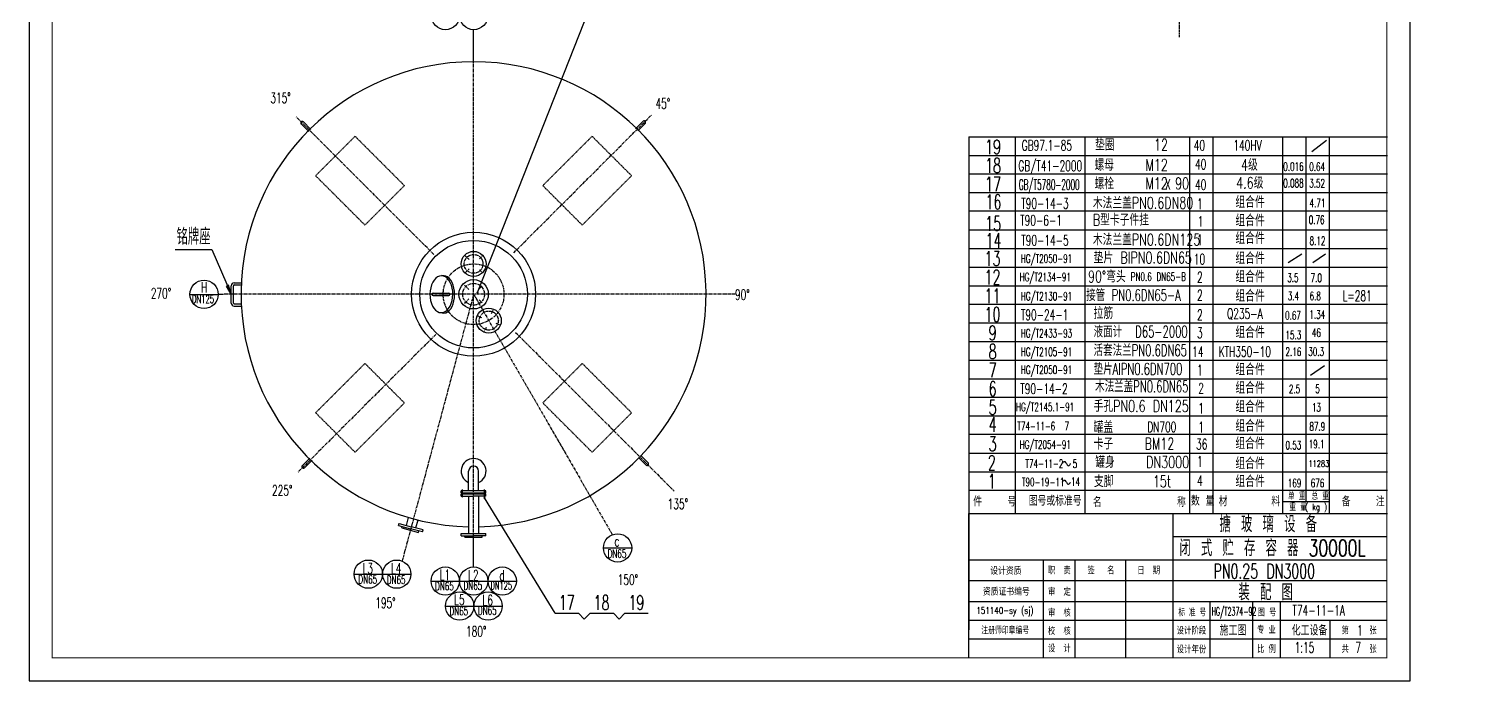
# Model space of a CAD drawing. Extents: x -1 to 624, y -221 to 620.
# Drawn here: x -1 to 624, y -221 to 59 of the extents above; entities that cross this region are included whole.
import ezdxf

# ---------------------------------------------------------------- set-up
doc = ezdxf.new("R2010")
doc.units = 0
doc.header["$MEASUREMENT"] = 0
doc.linetypes.add('CENTER', pattern=[2, 1.25, -0.25, 0.25, -0.25])
doc.linetypes.add('HIDDEN', pattern=[0.375, 0.25, -0.125])
doc.layers.get('0').update_dxf_attribs({"linetype": 'CONTINUOUS'})
for name, color, linetype in [('1', 1, 'CONTINUOUS'), ('2', 7, 'CENTER'), ('3', 7, 'HIDDEN'), ('5', 7, 'CONTINUOUS'), ('K1', 4, 'CONTINUOUS')]:
    doc.layers.add(name, color=color, linetype=linetype)
doc.styles.add('HZ', font='txt', dxfattribs={"width": 0.5, "bigfont": 'hzfs'})
doc.styles.add('ST', font='', dxfattribs={"width": 0.75})
doc.styles.get("Standard").update_dxf_attribs({"font": 'txt.shx', "width": 0.75, "bigfont": 'hztxt.shx'})
doc.styles.get('ST').set_extended_font_data('SimSun')
doc.dimstyles.get("Standard").update_dxf_attribs({"dimtxt": 0.18, "dimasz": 0.18, "dimexe": 0.18, "dimexo": 0.0625, "dimgap": 0.09, "dimtad": 0, "dimtih": 1, "dimtoh": 1, "dimdec": 4, "dimzin": 0, "dimdsep": 46, "dimtxsty": 'Standard', "dimcen": 0.09, "dimadec": 0, "dimazin": 0, "dimtfac": 1, "dimtdec": 4, "dimtofl": 0, "dimtmove": 0, "dimatfit": 3, "dimfxl": 1, "dimtolj": 1, "dimtzin": 0, "dimarcsym": 0})

# ---------------------------------------------------------------- blocks, each defined once
blk = doc.blocks.new('*D2')
at = {"layer": '1'}
for p, q in [((-445.261563, -42.426278), (-445.946356, -42.320918)), ((-444.493062, -42.788406), (-445.261563, -42.426278)), ((-443.771994, -43.379715), (-444.493062, -42.788406)), ((-443.120268, -44.182237), (-443.771994, -43.379715)), ((-442.557687, -45.17159), (-443.120268, -44.182237)), ((-442.101343, -46.317711), (-442.557687, -45.17159)), ((-441.765104, -47.585776), (-442.101343, -46.317711)), ((-441.559185, -48.937257), (-441.765104, -47.585776)), ((-441.489843, -50.331088), (-441.559185, -48.937257)), ((-443.120268, -56.479939), (-442.557687, -55.490586)), ((-442.557687, -55.490586), (-442.101343, -54.344465)), ((-442.101343, -54.344465), (-441.765104, -53.0764)), ((-441.765104, -53.0764), (-441.559185, -51.724919)), ((-441.559185, -51.724919), (-441.489843, -50.331088)), ((-446.846729, -58.235898), (-446.054146, -58.357843)), ((-446.054146, -58.357843), (-445.261563, -58.235898)), ((-445.261563, -58.235898), (-444.493062, -57.87377)), ((-444.493062, -57.87377), (-443.771994, -57.282461)), ((-443.771994, -57.282461), (-443.120268, -56.479939))]:
    blk.add_line(p, q, dxfattribs=at)
blk = doc.blocks.new('*D74')
at = {"layer": '1'}
for p, q in [((-357.44694, 500.938045), (-357.072042, 500.563148)), ((-357.44694, 500.78452), (-357.334079, 500.897381)), ((-357.44694, 500.595958), (-357.214536, 500.828362)), ((-357.44694, 500.407396), (-357.094993, 500.759344)), ((-357.44694, 500.749484), (-357.191586, 500.494129)), ((-357.44694, 500.560922), (-357.311129, 500.425111)), ((-357.44694, 500.37236), (-357.430672, 500.356093)), ((-357.144406, 500.521368), (-356.975449, 500.690325)), ((-357.058754, 500.738422), (-356.952499, 500.632166))]:
    blk.add_line(p, q, dxfattribs=at)
blk = doc.blocks.new('*D91')
at = {"layer": '5'}
for p, q in [((-182.567508, -138.622638), (-182.56515, -138.61843)), ((-182.56515, -138.61843), (-182.548646, -138.588968)), ((-182.548646, -138.588968), (-182.503849, -138.509001)), ((-182.503849, -138.509001), (-182.416614, -138.353275)), ((-182.416614, -138.353275), (-182.275872, -138.117932)), ((-182.275872, -138.117932), (-182.082871, -137.884694)), ((-182.082871, -137.884694), (-181.841936, -137.756676)), ((-181.841936, -137.756676), (-181.557394, -137.836994)), ((-181.557394, -137.836994), (-181.235771, -138.185273)), ((-181.235771, -138.185273), (-180.892402, -138.687173)), ((-180.892402, -138.687173), (-180.544824, -139.184865)), ((-180.544824, -139.184865), (-180.210575, -139.520518)), ((-180.210575, -139.520518), (-179.90569, -139.580493)), ((-179.90569, -139.580493), (-179.640203, -139.427924)), ((-179.640203, -139.427924), (-179.422651, -139.170134)), ((-179.422651, -139.170134), (-179.261567, -138.914449)), ((-179.261567, -138.914449), (-179.161354, -138.745746)), ((-179.161354, -138.745746), (-179.088226, -138.622638)), ((-179.109894, -138.659115), (-179.090934, -138.627198))]:
    blk.add_line(p, q, dxfattribs=at)
blk = doc.blocks.new('*D115')
for p, q in [((-561.665009, -31.057008), (-545.848129, -31.057008)), ((-545.848129, -31.057008), (-537.550749, -50.244699)), ((-538.670749, -46.404699), (-539.581518, -46.798545)), ((-537.550749, -50.244699), (-539.581518, -46.798545)), ((-537.550749, -50.244699), (-538.670749, -46.404699))]:
    blk.add_line(p, q)

msp = doc.modelspace()

# ---------------------------------------------------------------- linework, layer by layer
for p, q in [((-0.58176, 619.7819), (-0.58176, -221.2181)), ((593.41824, -221.2181), (593.41824, 619.7819)), ((583.41824, -159.2181), (491.58115, -159.2181)), ((583.41824, -169.2181), (403.69695, -169.2181)), ((583.41824, -178.2181), (403.69695, -178.2181)), ((583.41824, -187.2181), (403.69695, -187.2181)), ((537.54111, -187.2181), (537.54111, -211.2181)), ((583.41824, -195.2181), (403.69695, -195.2181)), ((583.41824, -203.2181), (403.69695, -203.2181)), ((-0.58176, -221.2181), (593.41824, -221.2181))]:
    msp.add_line(p, q)
at = {"color": 7}
for p, q in [((491.58115, -211.2181), (491.58115, -149.2181)), ((435.72202, -211.45487), (435.72202, -169.2181)), ((449.42202, -211.45487), (449.42202, -169.2181)), ((471.13573, -211.2181), (471.13573, -169.2181)), ((507.4688, -211.2181), (507.4688, -187.2181)), ((525.85012, -211.2181), (525.85012, -187.2181)), ((559.01001, -211.2181), (559.01001, -195.2181))]:
    msp.add_line(p, q, dxfattribs=at)
at = {"layer": '1'}
for p, q in [((117.33644, 19.36645), (120.66685, 16.03603)), ((263.55943, 19.58883), (260.27206, 16.30147)), ((116.43701, 18.38026), (119.72437, 15.09289)), ((264.54562, 18.6894), (261.2152, 15.35899)), ((403.69695, 12.7819), (403.69695, -199.2181)), ((87.62366, -49.95653), (90.89069, -49.95653)), ((177.96139, -46.97205), (176.76966, -46.89765)), ((86.357, -58.68986), (86.357, -51.2232)), ((87.29033, -58.68986), (87.29033, -51.2232)), ((87.62366, -50.88986), (90.84245, -50.88986)), ((173.17499, -54.40818), (179.86087, -54.40818)), ((173.17499, -55.38733), (179.94142, -55.38733)), ((87.62366, -59.0232), (90.84816, -59.0232)), ((87.62366, -59.95653), (90.8977, -59.95653)), ((265.79427, -127.48328), (262.50691, -124.19591)), ((116.88722, -128.67352), (120.21763, -125.34311)), ((117.87341, -129.57295), (121.16077, -126.28559)), ((188.4948, -139.38405), (188.4948, -130.91435)), ((192.76146, -139.38405), (192.76146, -130.91435)), ((264.89485, -128.46947), (261.56443, -125.13905)), ((195.90188, -139.38405), (185.23521, -139.38405)), ((185.23521, -140.24202), (185.23521, -139.38405)), ((185.23521, -140.24202), (195.90188, -140.24202)), ((185.23521, -140.76183), (195.90188, -140.76183)), ((185.23521, -141.76795), (185.23521, -140.76183)), ((185.23521, -141.76795), (190.60255, -141.76795)), ((186.53111, -140.24202), (186.53111, -140.76183)), ((188.4948, -141.76795), (188.4948, -157.74437)), ((195.90188, -141.76795), (190.60255, -141.76795)), ((192.76146, -141.76795), (192.76146, -157.74437)), ((194.67399, -140.24202), (194.67399, -140.76183)), ((195.90188, -140.24202), (195.90188, -139.38405)), ((195.90188, -141.76795), (195.90188, -140.76183)), ((403.69695, -149.2181), (583.69695, -149.2181)), ((158.36023, -154.37496), (158.62064, -153.40312)), ((158.36023, -154.37496), (163.54468, -155.76413)), ((158.6018, -153.47343), (163.78625, -154.8626)), ((159.81087, -155.4006), (159.97011, -154.80633)), ((159.81087, -155.4006), (166.89433, -157.29861)), ((161.72561, -154.31045), (162.64975, -150.8615)), ((168.66344, -157.1357), (163.54468, -155.76413)), ((168.90501, -156.23417), (163.78625, -154.8626)), ((165.84689, -155.41475), (166.77097, -151.96605)), ((166.89433, -157.29861), (167.05357, -156.70433)), ((168.66344, -157.1357), (168.92221, -156.16996)), ((185.26079, -157.74437), (195.92746, -157.74437)), ((185.26079, -158.7505), (185.26079, -157.74437)), ((185.26079, -158.7505), (190.62813, -158.7505)), ((186.92746, -159.36574), (186.92746, -158.7505)), ((186.92746, -159.36574), (194.26079, -159.36574)), ((195.92746, -158.7505), (190.62813, -158.7505)), ((194.26079, -159.36574), (194.26079, -158.7505)), ((195.92746, -158.7505), (195.92746, -157.74437))]:
    msp.add_line(p, q, dxfattribs=at)
msp.add_lwpolyline([(176.82487, -46.95761), (175.96939, -47.07243), (175.13833, -47.42463), (174.35692, -48.00353), (173.64892, -48.79152), (173.03583, -49.76467), (172.53628, -50.89341), (172.16546, -52.14344), (171.93462, -53.47678), (171.85079, -54.85292), (171.91651, -56.23004), (172.12978, -57.5663), (172.48412, -58.8211), (172.96878, -59.95631), (173.56901, -60.93745), (174.26658, -61.73469), (175.04031, -62.32381), (175.86667, -62.68692), (176.72056, -62.81299), (177.57603, -62.69817), (178.4071, -62.34596), (179.18851, -61.76707), (179.89651, -60.97907), (180.5096, -60.00592), (181.00915, -58.87719), (181.37997, -57.62716), (181.61081, -56.29382), (181.69464, -54.91768), (181.62892, -53.54056), (181.41565, -52.2043), (181.0613, -50.9495), (180.57665, -49.81428), (179.97642, -48.83315), (179.27884, -48.03591), (178.50512, -47.44678), (177.67876, -47.08367), (176.82487, -46.95761)], dxfattribs=at)
for centre, radius in [((190.62813, -54.89583), 26.66667), ((190.62775, -54.89113), 23.11487), ((190.62813, -41.82771), 5.36667), ((190.62813, -54.89583), 6.33333), ((197.16219, -66.21315), 5.36667)]:
    msp.add_circle(centre, radius, dxfattribs=at)
for centre, radius, start, end in [((190.62813, -54.89583), 100, 271.222403, 268.777597), ((116.953, 18.80241), 0.66668, 44.623043, 225.376957), ((263.98158, 19.07284), 0.66668, 314.623043, 135.376957), ((87.62366, -51.2232), 1.26667, 90, 180), ((87.62366, -51.2232), 0.33333, 90, 180), ((173.17823, -54.90416), 0.48862, 90, 270), ((179.85601, -54.90416), 0.48862, 270, 90), ((87.62366, -58.68986), 1.26667, 180, 270), ((87.62366, -58.68986), 0.33333, 180, 270), ((117.45125, -129.05696), 0.66668, 134.623043, 315.376957), ((190.62813, -130.91435), 5.36667, 293.422954, 246.577046), ((190.62813, -130.91435), 2.13333, 0, 180), ((265.27828, -127.90543), 0.66668, 224.623043, 45.376957)]:
    msp.add_arc(centre, radius, start, end, dxfattribs=at)
at = {"layer": '2'}
for p, q in [((494.17494, 55.62278), (494.17494, 149.98623)), ((190.62813, -159.36574), (190.62813, 45.10417)), ((173.55809, -37.82579), (114.37304, 21.35927)), ((207.90521, -37.02922), (267.09027, 22.15583)), ((186.86712, -38.15372), (188.72853, -40.01512)), ((193.10282, -39.62617), (194.51648, -38.21251)), ((186.86712, -45.86187), (188.72853, -44.00047)), ((193.10282, -44.38942), (194.51648, -45.80308)), ((303.07882, -54.89583), (83.06746, -54.89583)), ((190.62813, -54.89583), (159.87945, -169.65145)), ((186.77405, -51.04175), (188.63545, -52.90315)), ((190.62813, -54.89583), (250.33868, -158.31754)), ((193.00975, -52.5142), (194.42341, -51.10054)), ((186.77405, -58.7499), (188.63545, -56.8885)), ((193.00975, -57.27745), (194.42341, -58.69111)), ((198.32438, -63.22826), (199.06894, -61.55299)), ((194.22929, -65.08966), (192.55403, -64.3451)), ((200.18578, -67.32334), (201.86104, -68.06791)), ((174.35465, -72.17291), (115.1696, -131.35796)), ((196.0907, -69.18475), (195.34613, -70.86001)), ((208.70178, -71.37634), (276.90841, -139.58298)), ((185.76831, -138.92951), (185.76831, -142.51116)), ((195.21084, -138.84811), (195.21084, -142.42976))]:
    msp.add_line(p, q, dxfattribs=at)
for centre, radius in [((190.62813, -54.89583), 13.06812), ((190.62813, -41.82771), 4.02557), ((190.62813, -54.89583), 4.7), ((197.16219, -66.21315), 4.10723)]:
    msp.add_circle(centre, radius, dxfattribs=at)
at = {"layer": '3'}
for p, q in [((139.65149, 13.05138), (122.68093, -3.91919)), ((139.65149, 13.05138), (160.86469, -8.16183)), ((241.60477, 13.05138), (220.39157, -8.16183)), ((241.60477, 13.05138), (258.57533, -3.91919)), ((122.68093, -3.91919), (143.89413, -25.13239)), ((258.57533, -3.91919), (237.36213, -25.13239)), ((160.86469, -8.16183), (143.89413, -25.13239)), ((220.39157, -8.16183), (237.36213, -25.13239)), ((122.68093, -105.87247), (143.89413, -84.65926)), ((160.86469, -101.62983), (143.89413, -84.65926)), ((220.39157, -101.62983), (237.36213, -84.65926)), ((258.57533, -105.87247), (237.36213, -84.65926)), ((139.65149, -122.84303), (122.68093, -105.87247)), ((139.65149, -122.84303), (160.86469, -101.62983)), ((241.60477, -122.84303), (220.39157, -101.62983)), ((241.60477, -122.84303), (258.57533, -105.87247))]:
    msp.add_line(p, q, dxfattribs=at)
at = {"layer": '5'}
for p, q in [((192.31568, -54.16693), (238.40035, 62.48632)), ((190.62813, 45.28737), (190.62813, 58.89568)), ((423.69695, -149.2181), (423.69695, 12.7819)), ((453.69695, -149.2181), (453.69695, 12.7819)), ((498.69695, -149.2181), (498.69695, 12.7819)), ((508.69695, -149.2181), (508.69695, 12.7819)), ((538.69695, -149.2181), (538.69695, 12.7819)), ((548.69695, -144.01881), (548.69695, 12.7819)), ((558.69695, -149.2181), (558.69695, 12.7819)), ((551.18939, 6.55307), (557.53814, 11.31464)), ((403.69695, 4.7819), (583.69695, 4.7819)), ((583.69695, -3.2181), (403.69695, -3.2181)), ((583.69695, -11.2181), (403.69695, -11.2181)), ((583.69695, -19.2181), (403.69695, -19.2181)), ((403.69695, -27.2181), (583.69695, -27.2181)), ((403.69695, -35.2181), (583.69695, -35.2181)), ((403.69695, -43.2181), (583.69695, -43.2181)), ((540.91391, -41.20369), (546.91046, -37.51351)), ((551.52319, -41.20369), (557.05847, -37.51351)), ((68.60733, -54.92826), (80.77602, -54.92826)), ((80.77593, -54.89583), (83.06746, -54.89583)), ((403.69695, -51.2181), (583.69695, -51.2181)), ((403.69695, -59.2181), (583.69695, -59.2181)), ((403.69695, -67.2181), (583.69695, -67.2181)), ((403.69695, -75.2181), (583.69695, -75.2181)), ((403.69695, -83.2181), (583.69695, -83.2181)), ((550.60065, -89.63736), (556.5972, -85.48591)), ((403.69695, -91.2181), (583.69695, -91.2181)), ((403.69695, -99.2181), (583.69695, -99.2181)), ((403.69695, -107.2181), (583.69695, -107.2181)), ((583.69695, -115.2181), (403.69695, -115.2181)), ((403.69695, -123.2181), (583.69695, -123.2181)), ((403.69695, -131.2181), (583.69695, -131.2181)), ((225.73627, -192.08445), (195.29224, -142.42976)), ((403.69695, -139.2181), (583.69695, -139.2181)), ((538.69695, -144.01881), (558.69695, -144.01881)), ((190.62813, -172.30588), (190.62813, -159.36574)), ((246.46161, -163.98739), (258.6303, -163.98739)), ((139.2629, -175.28021), (151.43159, -175.28021)), ((151.48504, -175.28021), (163.65373, -175.28021)), ((172.36877, -178.27388), (184.53746, -178.27388)), ((184.56782, -178.27388), (196.73651, -178.27388)), ((196.85453, -178.27388), (209.02322, -178.27388)), ((178.55525, -188.99712), (190.72394, -188.99712)), ((190.7543, -188.99712), (202.92299, -188.99712)), ((225.73627, -192.08445), (235.73627, -192.08445)), ((235.73627, -192.08445), (238.23627, -194.58445)), ((238.23627, -194.58445), (240.73627, -192.08445)), ((240.73627, -192.08445), (250.73627, -192.08445)), ((250.73627, -192.08445), (253.23627, -194.58445)), ((253.23627, -194.58445), (255.73627, -192.08445)), ((255.73627, -192.08445), (265.73627, -192.08445))]:
    msp.add_line(p, q, dxfattribs=at)
at = {"layer": '5', "color": 1}
msp.add_line((403.69695, 12.7819), (583.69695, 12.7819), dxfattribs=at)
at = {"layer": '5'}
for centre, radius in [((178.51885, 64.97973), 6.08434), ((190.68754, 64.97973), 6.08434), ((74.69167, -54.92826), 6.08434), ((192.31568, -54.16693), 0.25), ((195.29224, -142.42976), 0.25), ((252.54595, -163.98739), 6.08434), ((145.34725, -175.28021), 6.08434), ((157.56938, -175.28021), 6.08434), ((178.45311, -178.27388), 6.08434), ((190.65216, -178.27388), 6.08434), ((202.93888, -178.27388), 6.08434), ((184.6396, -188.99712), 6.08434), ((196.83865, -188.99712), 6.08434)]:
    msp.add_circle(centre, radius, dxfattribs=at)
at = {"layer": 'K1', "color": 7}
msp.add_line((403.69695, -211.2181), (403.69695, -149.2181), dxfattribs=at)
at = {"layer": 'K1', "const_width": 0.4}
msp.add_lwpolyline([(9.41824, -211.2181), (9.41824, 594.7819), (583.41824, 594.7819), (583.41824, -211.2181)], close=True, dxfattribs=at)
at = {"layer": 'K1', "color": 7}
for points in [[(583.41824, -149.2181, 0.4, 0.4, 0), (403.69695, -149.2181, 0.4, 0.4, 0), (403.69695, -211.2181, 0.4, 0.4, 0)], [(583.41824, -149.2181, 0.4, 0.4, 0), (583.41824, -211.2181, 0.4, 0.4, 0)], [(583.41824, -211.2181, 0.4, 0.4, 0), (403.69695, -211.2181, 0.4, 0.4, 0)]]:
    msp.add_lwpolyline(points, format="xyseb", dxfattribs=at)

# ---------------------------------------------------------------- block references
at = {"layer": '1'}
for name, p in [('*D2', (623.90775, -4.65113)), ('*D91', (626.46705, 10.95049)), ('*D91', (626.46705, 2.96483))]:
    msp.add_blockref(name, p, dxfattribs=at)
at = {"layer": '5'}
msp.add_blockref('*D115', (623.90775, -4.65113), dxfattribs=at)

# ---------------------------------------------------------------- texts
for s, height, width, p in [('PN0.6 DN65-B', 3.6, 0.63, (473.27656, -49.15652)), ('151140-sy (sj)', 3, 0.75, (406.87633, -192.41155))]:
    msp.add_text(s, height=height, dxfattribs=dict(width=width)).set_placement(p)
for s, height, style, width, p in [('件    号', 4, 'HZ', 0.7, (405.54241, -146.13539)), ('图号或标准号', 4, 'HZ', 0.7, (429.41776, -145.79731)), ('数 量', 4, 'HZ', 0.7, (499.1901, -145.79731)), ('备    注', 4, 'HZ', 0.7, (564.06907, -146.13539)), ('设计资质', 3, 'ST', 0.8, (412.85754, -175.18925)), ('职  责', 3, 'ST', 0.75, (437.65888, -175.01766)), ('签   名', 3, 'ST', 0.75, (454.67061, -175.01766)), ('日  期', 3, 'ST', 0.75, (476.05832, -175.01766)), ('资质证书编号', 3, 'ST', 0.8, (409.69095, -184.15266)), ('审  定', 3, 'ST', 0.75, (437.65888, -184.21945)), ('审  核', 3, 'ST', 0.75, (437.65888, -193.20069)), ('标 准 号', 3, 'ST', 0.68, (493.78734, -193.0334)), ('图 号', 3, 'ST', 0.75, (527.85515, -193.0334)), ('注册师印章编号', 3, 'ST', 0.7, (408.99853, -200.76561)), ('校  核', 3, 'ST', 0.75, (437.65888, -201.06916)), ('设计阶段', 3, 'ST', 0.76, (492.97262, -200.8964)), ('专 业', 3, 'ST', 0.75, (527.60774, -200.56086)), ('第     张 ', 3, 'ST', 0.75, (563.95959, -200.82985)), ('设  计', 3, 'ST', 0.75, (437.65888, -208.56916)), ('设计年份', 3, 'ST', 0.76, (493.00857, -208.97528)), ('比 例', 3, 'ST', 0.75, (527.61301, -208.82985)), ('共     张', 3, 'ST', 0.75, (563.95959, -208.82985))]:
    msp.add_text(s, height=height, dxfattribs=dict(style=style, width=width)).set_placement(p)
for s, height, width, p in [('315%%d', 4.5, 0.63, (103.23532, 27.30899)), ('45%%d', 4.5, 0.63, (268.87026, 24.90007)), ('19', 6.3, 0.63, (410.65682, 5.28856)), ('GB97.1-85', 4.5, 0.63, (426.39183, 6.9131)), ('40', 4.5, 0.63, (500.40384, 6.9131)), ('140HV', 4.5, 0.63, (517.41651, 6.9131)), ('18', 6.3, 0.63, (410.65682, -2.71144)), ('GB/T41-2000', 4.5, 0.63, (424.90982, -1.90905)), ('40', 4.5, 0.63, (500.91961, -1.22818)), ('0.016', 3.6, 0.63, (538.88868, -1.77966)), ('0.64', 3.6, 0.63, (550.04558, -1.82625)), ('17', 6.3, 0.63, (410.65682, -10.71144)), ('GB/T5780-2000', 4.5, 0.51, (425.13381, -9.99237)), ('X', 4.5, 0.63, (488.04695, -9.84918)), ('40', 4.5, 0.63, (500.91961, -9.99237)), ('0.088', 3.6, 0.63, (538.88868, -8.92201)), ('3.52', 3.6, 0.63, (550.04558, -8.9686)), ('16', 6.3, 0.63, (410.8349, -18.29839)), ('T90-14-3', 4.5, 0.63, (426.17088, -18.13363)), ('1', 4.5, 0.63, (501.79796, -18.25046)), ('4.71', 3.6, 0.63, (550.19364, -17.42815)), ('15', 6.3, 0.63, (410.69752, -27.65589)), ('T90-6-1', 4.5, 0.63, (425.67729, -25.34926)), ('1', 4.5, 0.63, (502.09137, -25.7672)), ('0.76', 3.6, 0.63, (549.82832, -24.6837)), ('14', 6.3, 0.63, (410.8422, -34.89415)), ('T90-14-5', 4.5, 0.63, (426.17088, -33.9363)), ('1', 4.5, 0.63, (501.79796, -33.76363)), ('8.12', 3.6, 0.63, (550.19364, -33.72466)), ('13', 6.3, 0.63, (410.42384, -42.68736)), ('HG/T2050-91', 3.6, 0.63, (426.0135, -41.34479)), ('10', 4.5, 0.63, (500.43077, -42.03407)), ('H', 4.5, 0.63, (73.43348, -54.1795)), ('12', 6.3, 0.63, (410.42384, -50.68736)), ('HG/T2134-91', 3.6, 0.63, (425.49796, -49.28411)), ('2', 4.5, 0.63, (501.79796, -49.79965)), ('3.5', 3.6, 0.63, (540.57587, -49.633)), ('7.0', 3.6, 0.63, (550.65295, -49.633)), ('270%%d', 4.5, 0.63, (51.80432, -56.74092)), ('DN125', 3.42, 0.63, (69.49367, -58.65656)), ('90%%d', 4.5, 0.63, (303.04887, -57.32066)), ('11', 6.3, 0.63, (410.42384, -58.68736)), ('HG/T2130-91', 3.6, 0.63, (426.0135, -57.53276)), ('2', 4.5, 0.63, (501.79796, -57.53276)), ('3.4', 3.6, 0.63, (540.8108, -57.42867)), ('6.8', 3.6, 0.63, (550.19364, -57.42867)), ('L=281', 4.5, 0.63, (564.40758, -57.84395)), ('10', 6.3, 0.63, (410.42384, -66.68736)), ('T90-24-1', 4.5, 0.63, (425.99395, -66.00933)), ('2', 4.5, 0.63, (501.79796, -65.98977)), ('Q235-A', 4.5, 0.63, (514.68647, -65.47423)), ('0.67', 3.6, 0.63, (539.66049, -65.78971)), ('1.34', 3.6, 0.63, (550.11079, -65.41648)), ('9', 6.3, 0.63, (412.17384, -74.68736)), ('HG/T2433-93', 3.6, 0.63, (426.00807, -73.48195)), ('3', 4.5, 0.63, (501.79796, -73.72288)), ('15.3', 3.6, 0.63, (539.82314, -74.21901)), ('46', 3.6, 0.63, (551.18131, -73.23134)), ('8', 6.3, 0.63, (412.17384, -82.68736)), ('HG/T2105-91', 3.6, 0.63, (426.0135, -81.45599)), ('14', 4.5, 0.63, (499.70092, -81.8062)), ('KTH350-10', 4.5, 0.63, (511.07768, -81.8062)), ('2.16', 3.6, 0.63, (539.82942, -81.40314)), ('30.3', 3.6, 0.63, (549.64534, -81.38013)), ('7', 6.3, 0.63, (412.17384, -90.68736)), ('HG/T2050-91', 3.6, 0.63, (426.0135, -89.1891)), ('1', 4.5, 0.63, (501.79796, -89.78931)), ('6', 6.3, 0.63, (412.17384, -98.68736)), ('T90-14-2', 4.5, 0.63, (425.7577, -97.78445)), ('2', 4.5, 0.63, (502.3135, -97.60307)), ('2.5', 3.6, 0.63, (541.30464, -97.42918)), ('5', 3.6, 0.63, (552.66281, -97.36622)), ('5', 6.3, 0.63, (412.17384, -106.68736)), ('HG/T2145.1-91', 3.6, 0.63, (423.95134, -105.17085)), ('1', 4.5, 0.63, (502.3135, -106.22149)), ('13', 3.6, 0.63, (551.18131, -105.33052)), ('4', 6.3, 0.63, (412.17384, -114.01949)), ('T74-11-6  7', 3.6, 0.63, (424.46688, -113.4195)), ('DN700', 4.5, 0.63, (480.37448, -114.20965)), ('1', 4.5, 0.63, (502.3135, -114.28525)), ('87.9', 3.6, 0.63, (550.11079, -113.5625)), ('3', 6.3, 0.63, (412.17384, -122.32783)), ('HG/T2054-91', 3.6, 0.63, (425.49796, -121.33398)), ('36', 4.5, 0.63, (501.39095, -121.6216)), ('0.53', 3.6, 0.63, (539.81771, -121.6216)), ('19.1', 3.6, 0.63, (549.82832, -121.15638)), ('2', 6.3, 0.63, (411.8399, -130.48598)), ('1', 4.5, 0.63, (501.79796, -129.06709)), ('T74-11-2  5', 3.6, 0.63, (427.95365, -129.58263)), ('11283', 2.7, 0.63, (549.73756, -129.07567)), ('225%%d', 4.5, 0.63, (103.92504, -141.45331)), ('1', 6.3, 0.63, (411.8399, -138.48598)), ('T90-19-11', 3.6, 0.63, (426.45254, -137.47602)), ('14', 3.6, 0.63, (447.5717, -137.28269)), ('4', 4.5, 0.63, (501.79796, -137.31574)), ('169', 3.6, 0.63, (540.8108, -137.92353)), ('676', 3.6, 0.63, (550.68748, -137.92353)), ('135%%d', 4.5, 0.63, (274.08601, -147.31983)), ('( kg )', 2.7, 0.63, (548.29659, -147.73767)), ('c', 4.5, 0.63, (251.16716, -163.35875)), ('DN65', 3.6, 0.63, (248.27093, -168.21988)), ('L3', 4.5, 0.63, (142.87549, -175.10471)), ('L4', 4.5, 0.63, (155.09762, -175.10471)), ('L1', 4.5, 0.63, (176.06425, -177.81854)), ('L2', 4.5, 0.63, (188.28638, -178.0189)), ('d', 4.5, 0.63, (201.71069, -178.0189)), ('PN0.25 DN3000', 6.3, 0.63, (508.85759, -177.16837)), ('DN65', 3.6, 0.63, (141.07222, -179.31233)), ('DN65', 3.6, 0.63, (153.29436, -179.5127)), ('DN65', 3.6, 0.63, (174.06062, -182.22652)), ('DN65', 3.6, 0.63, (186.28275, -182.02616)), ('DN125', 3.33, 0.63, (197.9038, -181.8258)), ('150%%d', 4.5, 0.63, (252.60348, -179.8764)), ('195%%d', 4.5, 0.63, (148.32121, -189.88992)), ('L5', 4.5, 0.63, (182.25073, -188.54178)), ('L6', 4.5, 0.63, (194.47287, -188.74215)), ('17', 6.3, 0.63, (227.23627, -190.68445)), ('18', 6.3, 0.63, (242.23627, -190.68445)), ('19', 6.3, 0.63, (257.23627, -190.68445)), ('DN65', 3.6, 0.63, (180.2471, -192.94977)), ('DN65', 3.6, 0.63, (192.46924, -192.7494)), ('HG/T2374-92', 3.6, 0.45, (508.0377, -193.13238)), ('T74-11-1A', 4.5, 0.63, (542.79972, -193.12674)), ('180%%d', 4.5, 0.63, (187.34721, -202.15619)), ('施工图', 4.5, 0.63, (511.51083, -201.66082)), ('化工设备', 4.5, 0.63, (542.50543, -201.66082)), ('1', 4.5, 0.63, (570.68122, -201.66082)), ('1:15', 4.5, 0.63, (543.74521, -209.09169)), ('7', 4.5, 0.63, (569.93565, -209.09169))]:
    msp.add_text(s, height=height, dxfattribs=dict(at, width=width)).set_placement(p)
at = {"layer": '5', "style": 'HZ'}
for s, height, width, p in [('垫圈     12', 5, 0.7, (457.92794, 6.9131)), ('螺母    M12', 5, 0.7, (457.672, -1.74135)), ('4级', 5, 0.7, (520.72368, -1.74372)), ('螺栓    M12 90', 5, 0.7, (457.672, -9.74135)), ('4.6级', 5, 0.7, (518.66152, -9.47683)), ('组合件', 5, 0.7, (518.29525, -17.73492)), ('木法兰盖PN0.6DN80', 5, 0.7, (456.97741, -18.08831)), ('B型卡子件挂', 5, 0.7, (456.96952, -25.38338)), ('组合件', 5, 0.7, (518.29525, -25.64491)), ('铭牌座', 7, 0.7, (62.83157, -33.55383)), ('木法兰盖PN0.6DN125', 5, 0.7, (456.97741, -33.89098)), ('组合件', 5, 0.7, (518.29525, -33.24809)), ('垫片 BIPN0.6DN65', 5, 0.7, (457.30573, -41.64579)), ('组合件', 5, 0.7, (518.29525, -41.86033)), ('90%%d弯头', 5, 0.7, (454.91311, -49.77903)), ('组合件', 5, 0.7, (518.29525, -49.79965)), ('接管 PN0.6DN65-A', 5, 0.63, (454.08623, -57.77903)), ('组合件', 5, 0.7, (518.29525, -58.0483)), ('拉筋', 5, 0.7, (457.30573, -65.49011)), ('液面计  D65-2000', 5, 0.63, (457.30573, -73.49011)), ('组合件', 5, 0.7, (518.29525, -73.72288)), ('活套法兰PN0.6DN65', 5, 0.63, (457.30573, -81.49011)), ('垫片AIPN0.6DN700', 5, 0.63, (457.30573, -89.49011)), ('组合件', 5, 0.7, (518.29525, -89.70464)), ('木法兰盖PN0.6DN65', 5, 0.63, (457.96508, -97.0387)), ('组合件', 5, 0.7, (518.29525, -97.60307)), ('手孔PN0.6 DN125', 5, 0.7, (457.30573, -105.49011)), ('组合件', 5, 0.7, (518.29525, -105.68639)), ('罐盖', 5, 0.7, (457.30573, -114.54074)), ('组合件', 5, 0.7, (518.29525, -113.9546)), ('卡子    BM12', 5, 0.7, (457.30573, -121.67148)), ('组合件', 5, 0.7, (518.29525, -121.49931)), ('罐身    DN3000', 5, 0.7, (457.97701, -129.58263)), ('组合件', 5, 0.7, (518.29525, -130.09817)), ('支脚     15t', 5, 0.7, (457.46147, -137.8701)), ('组合件', 5, 0.7, (518.29525, -137.83128)), ('名', 4, 0.7, (457.01545, -146.38536)), ('称', 4, 0.7, (493.18983, -146.38536)), ('材', 4, 0.7, (511.10798, -146.04728)), ('料', 4, 0.7, (533.75923, -146.04728)), ('单 重', 3, 0.7, (540.85887, -143.34266)), ('总 重', 3, 0.7, (551.00122, -143.34266)), ('搪 玻 璃 设 备', 7, 0.7, (511.42444, -157.23052)), ('重 量', 3, 0.7, (541.53503, -148.07575)), ('闭 式 贮 存 容 器 30000L', 7, 0.7, (494.17463, -167.54133)), ('装 配 图', 7, 0.7, (519.56456, -186.53493))]:
    msp.add_text(s, height=height, dxfattribs=dict(at, width=width)).set_placement(p)

# ---------------------------------------------------------------- dimensions: what is measured, and where the dimension line sits
at = {"layer": '5'}
dim = msp.add_linear_dim(base=(359.68183, 222.11276), p1=(306.23383, 154.4084), p2=(312.9005, 289.81712), angle=90, dimstyle='Standard', dxfattribs=at)
dim.commit()
dim.dimension.update_dxf_attribs({"geometry": '*D74', "text_midpoint": (623.90775, -4.65113), "insert": (623.90775, -4.65113)})

doc.saveas('drawing.dxf')
